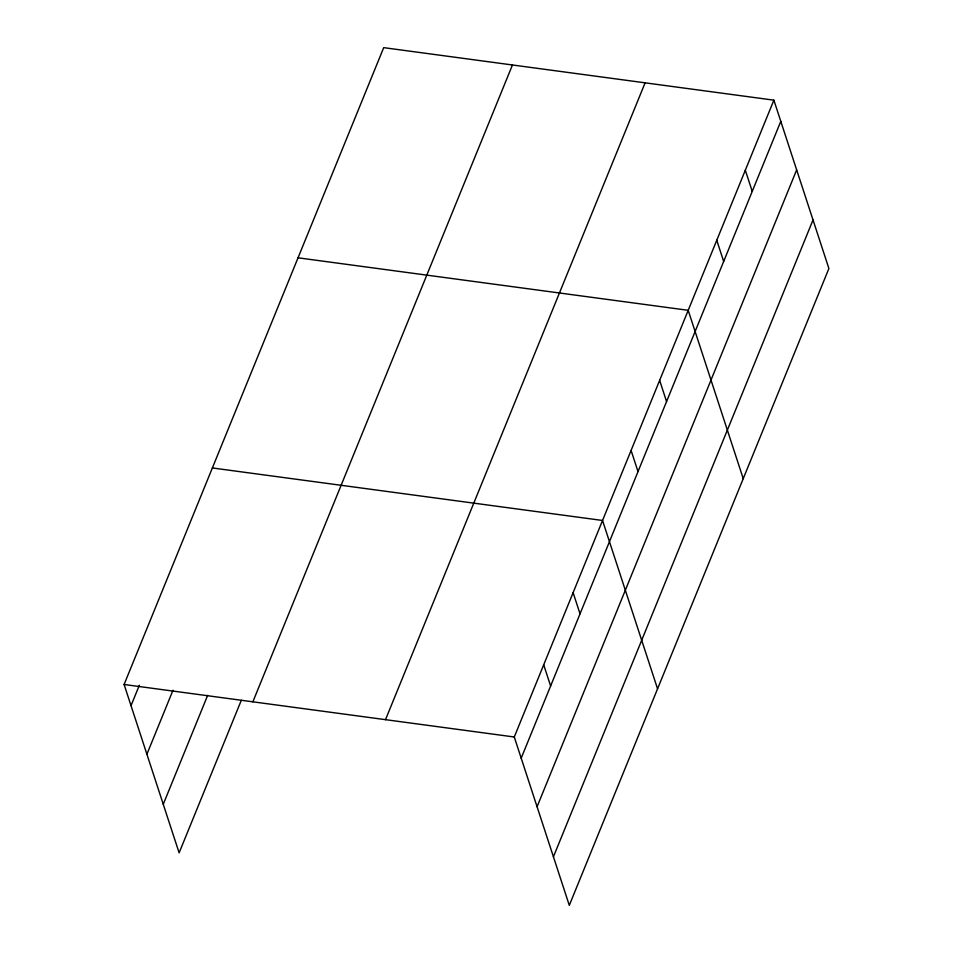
<?xml version="1.0" encoding="UTF-8"?>
<svg xmlns="http://www.w3.org/2000/svg" width="953" height="953" viewBox="0 0 953 953"><rect width="100%" height="100%" fill="white"/><g stroke="black" fill="none" stroke-linecap="round" stroke-linejoin="round"><path stroke-width="1.43" d="M241.3 700.324L179.128 852.84L124.104 684.492L383.702 47.65L773.872 100.16L828.896 268.508L569.298 905.35L514.275 736.991L773.872 100.16M131.026 705.661L139.352 685.243M146.905 754.228L172.993 690.234M163.261 804.272L207.671 695.333M252.867 701.813L512.452 64.983M385.512 719.67L645.11 82.828M521.196 758.171L780.793 121.329M537.075 806.738L796.66 169.908M553.431 856.783L813.016 219.94M298.039 257.81L688.197 310.309L743.233 478.668M212.364 467.959L602.534 520.469L657.558 688.828M124.104 684.492L514.275 736.991M745.317 170.206L752.239 191.386M716.751 240.263L723.672 261.444M659.643 380.366L666.564 401.547M631.089 450.424L638.01 471.592M573.11 592.647L580.032 613.827M543.698 664.825L550.62 685.993"/></g></svg>
